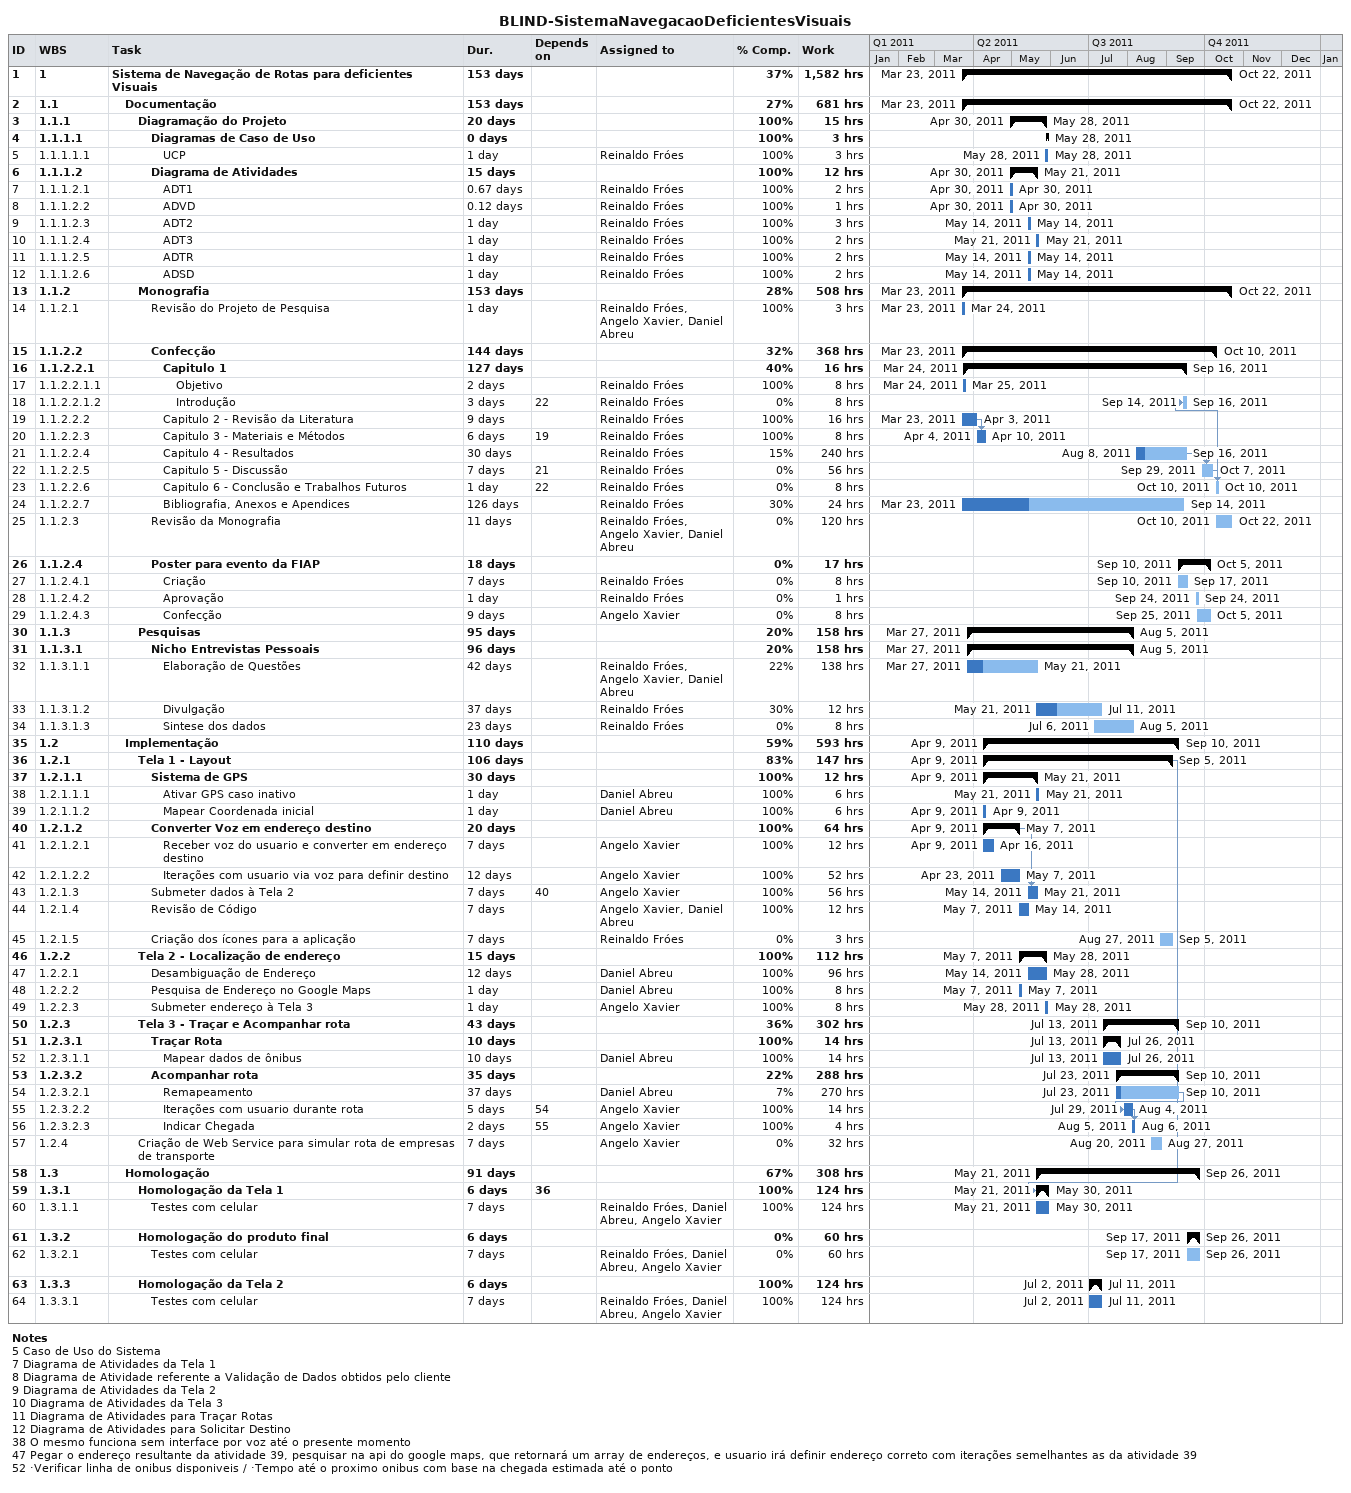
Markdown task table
BLIND-SistemaNavegacaoDeficientesVisuais

| ID | WBS | Task | Duration | Start | Finish | Predecessors | Resources | % complete | Work (h) |
|---|---|---|---|---|---|---|---|---|---|
| 1 | 1 | **Sistema de Navegação de Rotas para deficientes Visuais** | 153d | 2011-03-23 | 2011-10-22 |  |  | 37 | 1582 |
| 2 | 1.1 | **Documentação** | 153d | 2011-03-23 | 2011-10-22 |  |  | 27 | 681 |
| 3 | 1.1.1 | **Diagramação do Projeto** | 20d | 2011-04-30 | 2011-05-28 |  |  | 100 | 15 |
| 4 | 1.1.1.1 | **Diagramas de Caso de Uso** | 0d | 2011-05-28 | 2011-05-28 |  |  | 100 | 3 |
| 5 | 1.1.1.1.1 | UCP | 1d | 2011-05-28 | 2011-05-28 |  | Reinaldo Fróes | 100 | 3 |
| 6 | 1.1.1.2 | **Diagrama de Atividades** | 15d | 2011-04-30 | 2011-05-21 |  |  | 100 | 12 |
| 7 | 1.1.1.2.1 | ADT1 | 0.67d | 2011-04-30 | 2011-04-30 |  | Reinaldo Fróes | 100 | 2 |
| 8 | 1.1.1.2.2 | ADVD | 0.12d | 2011-04-30 | 2011-04-30 |  | Reinaldo Fróes | 100 | 1 |
| 9 | 1.1.1.2.3 | ADT2 | 1d | 2011-05-14 | 2011-05-14 |  | Reinaldo Fróes | 100 | 3 |
| 10 | 1.1.1.2.4 | ADT3 | 1d | 2011-05-21 | 2011-05-21 |  | Reinaldo Fróes | 100 | 2 |
| 11 | 1.1.1.2.5 | ADTR | 1d | 2011-05-14 | 2011-05-14 |  | Reinaldo Fróes | 100 | 2 |
| 12 | 1.1.1.2.6 | ADSD | 1d | 2011-05-14 | 2011-05-14 |  | Reinaldo Fróes | 100 | 2 |
| 13 | 1.1.2 | **Monografia** | 153d | 2011-03-23 | 2011-10-22 |  |  | 28 | 508 |
| 14 | 1.1.2.1 | Revisão do Projeto de Pesquisa | 1d | 2011-03-23 | 2011-03-24 |  | Reinaldo Fróes, Angelo Xavier, Daniel Abreu | 100 | 3 |
| 15 | 1.1.2.2 | **Confecção** | 144d | 2011-03-23 | 2011-10-10 |  |  | 32 | 368 |
| 16 | 1.1.2.2.1 | **Capitulo 1** | 127d | 2011-03-24 | 2011-09-16 |  |  | 40 | 16 |
| 17 | 1.1.2.2.1.1 | Objetivo | 2d | 2011-03-24 | 2011-03-25 |  | Reinaldo Fróes | 100 | 8 |
| 18 | 1.1.2.2.1.2 | Introdução | 3d | 2011-09-14 | 2011-09-16 | 22 | Reinaldo Fróes | 0 | 8 |
| 19 | 1.1.2.2.2 | Capitulo 2 - Revisão da Literatura | 9d | 2011-03-23 | 2011-04-03 |  | Reinaldo Fróes | 100 | 16 |
| 20 | 1.1.2.2.3 | Capitulo 3 - Materiais e Métodos | 6d | 2011-04-04 | 2011-04-10 | 19 | Reinaldo Fróes | 100 | 8 |
| 21 | 1.1.2.2.4 | Capitulo 4 - Resultados | 30d | 2011-08-08 | 2011-09-16 |  | Reinaldo Fróes | 15 | 240 |
| 22 | 1.1.2.2.5 | Capitulo 5 - Discussão | 7d | 2011-09-29 | 2011-10-07 | 21 | Reinaldo Fróes | 0 | 56 |
| 23 | 1.1.2.2.6 | Capitulo 6 - Conclusão e Trabalhos Futuros | 1d | 2011-10-10 | 2011-10-10 | 22 | Reinaldo Fróes | 0 | 8 |
| 24 | 1.1.2.2.7 | Bibliografia, Anexos e Apendices | 126d | 2011-03-23 | 2011-09-14 |  | Reinaldo Fróes | 30 | 24 |
| 25 | 1.1.2.3 | Revisão da Monografia | 11d | 2011-10-10 | 2011-10-22 |  | Reinaldo Fróes, Angelo Xavier, Daniel Abreu | 0 | 120 |
| 26 | 1.1.2.4 | **Poster para evento da FIAP** | 18d | 2011-09-10 | 2011-10-05 |  |  | 0 | 17 |
| 27 | 1.1.2.4.1 | Criação | 7d | 2011-09-10 | 2011-09-17 |  | Reinaldo Fróes | 0 | 8 |
| 28 | 1.1.2.4.2 | Aprovação | 1d | 2011-09-24 | 2011-09-24 |  | Reinaldo Fróes | 0 | 1 |
| 29 | 1.1.2.4.3 | Confecção | 9d | 2011-09-25 | 2011-10-05 |  | Angelo Xavier | 0 | 8 |
| 30 | 1.1.3 | **Pesquisas** | 95d | 2011-03-27 | 2011-08-05 |  |  | 20 | 158 |
| 31 | 1.1.3.1 | **Nicho Entrevistas Pessoais** | 96d | 2011-03-27 | 2011-08-05 |  |  | 20 | 158 |
| 32 | 1.1.3.1.1 | Elaboração de Questões | 42d | 2011-03-27 | 2011-05-21 |  | Reinaldo Fróes, Angelo Xavier, Daniel Abreu | 22 | 138 |
| 33 | 1.1.3.1.2 | Divulgação | 37d | 2011-05-21 | 2011-07-11 |  | Reinaldo Fróes | 30 | 12 |
| 34 | 1.1.3.1.3 | Sintese dos dados | 23d | 2011-07-06 | 2011-08-05 |  | Reinaldo Fróes | 0 | 8 |
| 35 | 1.2 | **Implementação** | 110d | 2011-04-09 | 2011-09-10 |  |  | 59 | 593 |
| 36 | 1.2.1 | **Tela 1 - Layout** | 106d | 2011-04-09 | 2011-09-05 |  |  | 83 | 147 |
| 37 | 1.2.1.1 | **Sistema de GPS** | 30d | 2011-04-09 | 2011-05-21 |  |  | 100 | 12 |
| 38 | 1.2.1.1.1 | Ativar GPS caso inativo | 1d | 2011-05-21 | 2011-05-21 |  | Daniel Abreu | 100 | 6 |
| 39 | 1.2.1.1.2 | Mapear Coordenada inicial | 1d | 2011-04-09 | 2011-04-09 |  | Daniel Abreu | 100 | 6 |
| 40 | 1.2.1.2 | **Converter Voz em endereço destino** | 20d | 2011-04-09 | 2011-05-07 |  |  | 100 | 64 |
| 41 | 1.2.1.2.1 | Receber voz do usuario e converter em endereço destino | 7d | 2011-04-09 | 2011-04-16 |  | Angelo Xavier | 100 | 12 |
| 42 | 1.2.1.2.2 | Iterações com usuario via voz para definir destino | 12d | 2011-04-23 | 2011-05-07 |  | Angelo Xavier | 100 | 52 |
| 43 | 1.2.1.3 | Submeter dados à Tela 2 | 7d | 2011-05-14 | 2011-05-21 | 40 | Angelo Xavier | 100 | 56 |
| 44 | 1.2.1.4 | Revisão de Código | 7d | 2011-05-07 | 2011-05-14 |  | Angelo Xavier, Daniel Abreu | 100 | 12 |
| 45 | 1.2.1.5 | Criação dos ícones para a aplicação | 7d | 2011-08-27 | 2011-09-05 |  | Reinaldo Fróes | 0 | 3 |
| 46 | 1.2.2 | **Tela 2 - Localização de endereço** | 15d | 2011-05-07 | 2011-05-28 |  |  | 100 | 112 |
| 47 | 1.2.2.1 | Desambiguação de Endereço | 12d | 2011-05-14 | 2011-05-28 |  | Daniel Abreu | 100 | 96 |
| 48 | 1.2.2.2 | Pesquisa de Endereço no Google Maps | 1d | 2011-05-07 | 2011-05-07 |  | Daniel Abreu | 100 | 8 |
| 49 | 1.2.2.3 | Submeter endereço à Tela 3 | 1d | 2011-05-28 | 2011-05-28 |  | Angelo Xavier | 100 | 8 |
| 50 | 1.2.3 | **Tela 3 - Traçar e Acompanhar rota** | 43d | 2011-07-13 | 2011-09-10 |  |  | 36 | 302 |
| 51 | 1.2.3.1 | **Traçar Rota** | 10d | 2011-07-13 | 2011-07-26 |  |  | 100 | 14 |
| 52 | 1.2.3.1.1 | Mapear dados de ônibus | 10d | 2011-07-13 | 2011-07-26 |  | Daniel Abreu | 100 | 14 |
| 53 | 1.2.3.2 | **Acompanhar rota** | 35d | 2011-07-23 | 2011-09-10 |  |  | 22 | 288 |
| 54 | 1.2.3.2.1 | Remapeamento | 37d | 2011-07-23 | 2011-09-10 |  | Daniel Abreu | 7 | 270 |
| 55 | 1.2.3.2.2 | Iterações com usuario durante rota | 5d | 2011-07-29 | 2011-08-04 | 54 | Angelo Xavier | 100 | 14 |
| 56 | 1.2.3.2.3 | Indicar Chegada | 2d | 2011-08-05 | 2011-08-06 | 55 | Angelo Xavier | 100 | 4 |
| 57 | 1.2.4 | Criação de Web Service para simular rota de empresas de transporte | 7d | 2011-08-20 | 2011-08-27 |  | Angelo Xavier | 0 | 32 |
| 58 | 1.3 | **Homologação** | 91d | 2011-05-21 | 2011-09-26 |  |  | 67 | 308 |
| 59 | 1.3.1 | **Homologação da Tela 1** | 6d | 2011-05-21 | 2011-05-30 | 36 |  | 100 | 124 |
| 60 | 1.3.1.1 | Testes com celular | 7d | 2011-05-21 | 2011-05-30 |  | Reinaldo Fróes, Daniel Abreu, Angelo Xavier | 100 | 124 |
| 61 | 1.3.2 | **Homologação do produto final** | 6d | 2011-09-17 | 2011-09-26 |  |  | 0 | 60 |
| 62 | 1.3.2.1 | Testes com celular | 7d | 2011-09-17 | 2011-09-26 |  | Reinaldo Fróes, Daniel Abreu, Angelo Xavier | 0 | 60 |
| 63 | 1.3.3 | **Homologação da Tela 2** | 6d | 2011-07-02 | 2011-07-11 |  |  | 100 | 124 |
| 64 | 1.3.3.1 | Testes com celular | 7d | 2011-07-02 | 2011-07-11 |  | Reinaldo Fróes, Daniel Abreu, Angelo Xavier | 100 | 124 |

Notes
- 5: Caso de Uso do Sistema
- 7: Diagrama de Atividades da Tela 1
- 8: Diagrama de Atividade referente a Validação de Dados obtidos pelo cliente
- 9: Diagrama de Atividades da Tela 2
- 10: Diagrama de Atividades da Tela 3
- 11: Diagrama de Atividades para Traçar Rotas
- 12: Diagrama de Atividades para Solicitar Destino
- 38: O mesmo funciona sem interface por voz até o presente momento
- 47: Pegar o endereço resultante da atividade 39, pesquisar na api do google maps, que retornará um array de endereços, e usuario irá definir endereço correto com iterações semelhantes as da atividade 39
- 52: ·Verificar linha de onibus disponiveis / ·Tempo até o proximo onibus com base na chegada estimada até o ponto
